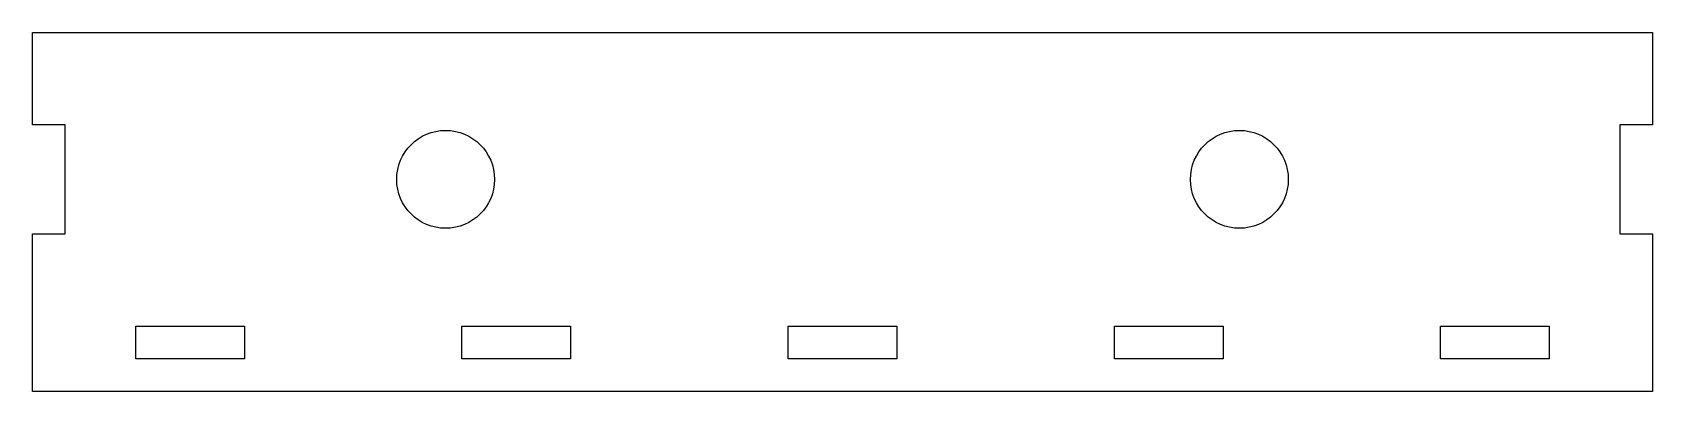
# Model space of a CAD drawing. Extents: x 294 to 443, y -196 to -163.
import ezdxf

# ---------------------------------------------------------------- set-up
doc = ezdxf.new("R2010")
doc.units = 0
doc.header["$MEASUREMENT"] = 0
doc.layers.add('STANDARD', color=178, linetype='CONTINUOUS')

msp = doc.modelspace()

# ---------------------------------------------------------------- linework, layer by layer
at = {"layer": 'STANDARD', "color": 1, "linetype": 'CONTINUOUS'}
for p, q in [((294.2, -171.6), (294.2, -163.1)), ((294.2, -163.1), (443.2, -163.1)), ((443.2, -163.1), (443.2, -171.6)), ((297.2, -171.6), (294.2, -171.6)), ((297.2, -181.6), (297.2, -171.6)), ((443.2, -171.6), (440.2, -171.6)), ((440.2, -171.6), (440.2, -181.6)), ((294.2, -196.1), (294.2, -181.6)), ((294.2, -181.6), (297.2, -181.6)), ((440.2, -181.6), (443.2, -181.6)), ((443.2, -181.6), (443.2, -196.1)), ((303.7, -193.1), (303.7, -190.1)), ((303.7, -190.1), (313.7, -190.1)), ((313.7, -190.1), (313.7, -193.1)), ((333.7, -193.1), (333.7, -190.1)), ((333.7, -190.1), (343.7, -190.1)), ((343.7, -190.1), (343.7, -193.1)), ((363.7, -193.1), (363.7, -190.1)), ((363.7, -190.1), (373.7, -190.1)), ((373.7, -190.1), (373.7, -193.1)), ((393.7, -193.1), (393.7, -190.1)), ((393.7, -190.1), (403.7, -190.1)), ((403.7, -190.1), (403.7, -193.1)), ((423.7, -193.1), (423.7, -190.1)), ((423.7, -190.1), (433.7, -190.1)), ((433.7, -190.1), (433.7, -193.1)), ((313.7, -193.1), (303.7, -193.1)), ((343.7, -193.1), (333.7, -193.1)), ((373.7, -193.1), (363.7, -193.1)), ((403.7, -193.1), (393.7, -193.1)), ((433.7, -193.1), (423.7, -193.1)), ((443.2, -196.1), (294.2, -196.1))]:
    msp.add_line(p, q, dxfattribs=at)
for centre in [(332.2, -176.6), (405.2, -176.6)]:
    msp.add_circle(centre, 4.5, dxfattribs=at)

doc.saveas('drawing.dxf')
